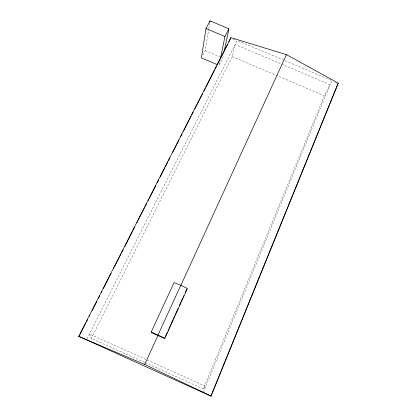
<?xml version="1.0" encoding="UTF-8"?>
<svg xmlns="http://www.w3.org/2000/svg" width="417" height="417" viewBox="0 0 417 417"><rect width="100%" height="100%" fill="white"/><g stroke="black" fill="none" stroke-linecap="round" stroke-linejoin="round"><path stroke-width="0.31" stroke-dasharray="2.08 1.56" d="M202.886 55.096L205.242 50.608L208.729 29.081M208.834 28.45L209.652 23.383M219.696 62.321L219.066 65.417L222.793 58.072L223.319 55.56M144.636 362.446L91.292 338.416L232.295 56.618L235.125 44.437L281.115 63.937M203.23 392.48L331.812 80.528L237.742 40.678M145.231 362.712L203.319 388.873L324.395 95.759L330.092 84.698L281.71 64.187M87.044 338.818L237.143 40.423M203.319 388.873L205.743 386.377L146.409 359.673M233.051 39.172L236.559 40.246M232.295 56.618L324.395 95.759M205.242 50.608L219.868 56.827M145.82 359.402L89.452 334.033L91.292 338.416M335.106 82.337L336.754 83.244"/><path stroke-width="0.63" d="M217.205 64.984L224.237 51.171L228.917 28.825L210.064 20.85L205.982 28.492L201.416 57.9L217.299 64.666M209.86 22.117L210.064 20.85M220.452 58.599L224.951 36.529L228.917 28.825M230.888 37.639L78.756 336.357L210.955 396.15L338.244 83.113L286.427 54.643L230.888 37.639L228.949 41.919M210.955 396.15L338.244 83.113M165.304 336.701L167.17 332.573M167.968 330.806L168.504 329.628M169.036 328.45L173.034 319.604M173.571 318.426L174.369 316.659M174.9 315.481L178.101 308.408M179.435 305.458L181.035 301.918M181.567 300.74L182.636 298.384M183.167 297.206L183.965 295.434M185.299 292.489L186.899 288.95M164.923 338.197L187.384 288.512L180.801 285.259L174.082 282.611L151.194 332.047L151.48 332.636L164.507 338.468L164.923 338.197L151.194 332.047M158.085 334.903L180.801 285.259M78.756 336.357L144.704 364.453L158.017 335.346M180.655 285.869L286.427 54.643M78.902 336.644L79.496 335.482M80.085 334.319L85.699 323.29M86.293 322.132L87.768 319.229M89.248 316.326L89.837 315.163M92.204 310.524L96.932 301.236M98.407 298.332L99.887 295.429M101.362 292.526L101.956 291.368M103.432 288.465L109.045 277.435M109.64 276.273L111.115 273.375M113.481 268.73L114.07 267.568M114.659 266.406L121.165 253.635M121.754 252.478L123.229 249.575M124.709 246.671L125.298 245.509M125.892 244.352L132.392 231.581M132.981 230.419L134.462 227.515M136.823 222.871L137.417 221.714M138.006 220.551L144.506 207.781M145.1 206.618L146.576 203.715M148.056 200.817L148.645 199.654M149.234 198.492L155.739 185.721M157.214 182.818L158.695 179.92M160.17 177.017L164.897 167.728M165.492 166.565L167.853 161.921M168.442 160.764L169.922 157.861M172.581 152.638L179.081 139.867M180.561 136.964L182.036 134.06M183.516 131.157L191.2 116.067M191.789 114.904L193.269 112.006M194.744 109.103L202.427 94.007M203.908 91.109L205.383 88.206M205.972 87.044L214.547 70.212M215.136 69.05L216.611 66.147M225.123 49.435L227.473 44.812M205.982 28.492L224.951 36.529M144.704 364.453L211.127 396.009"/></g></svg>
